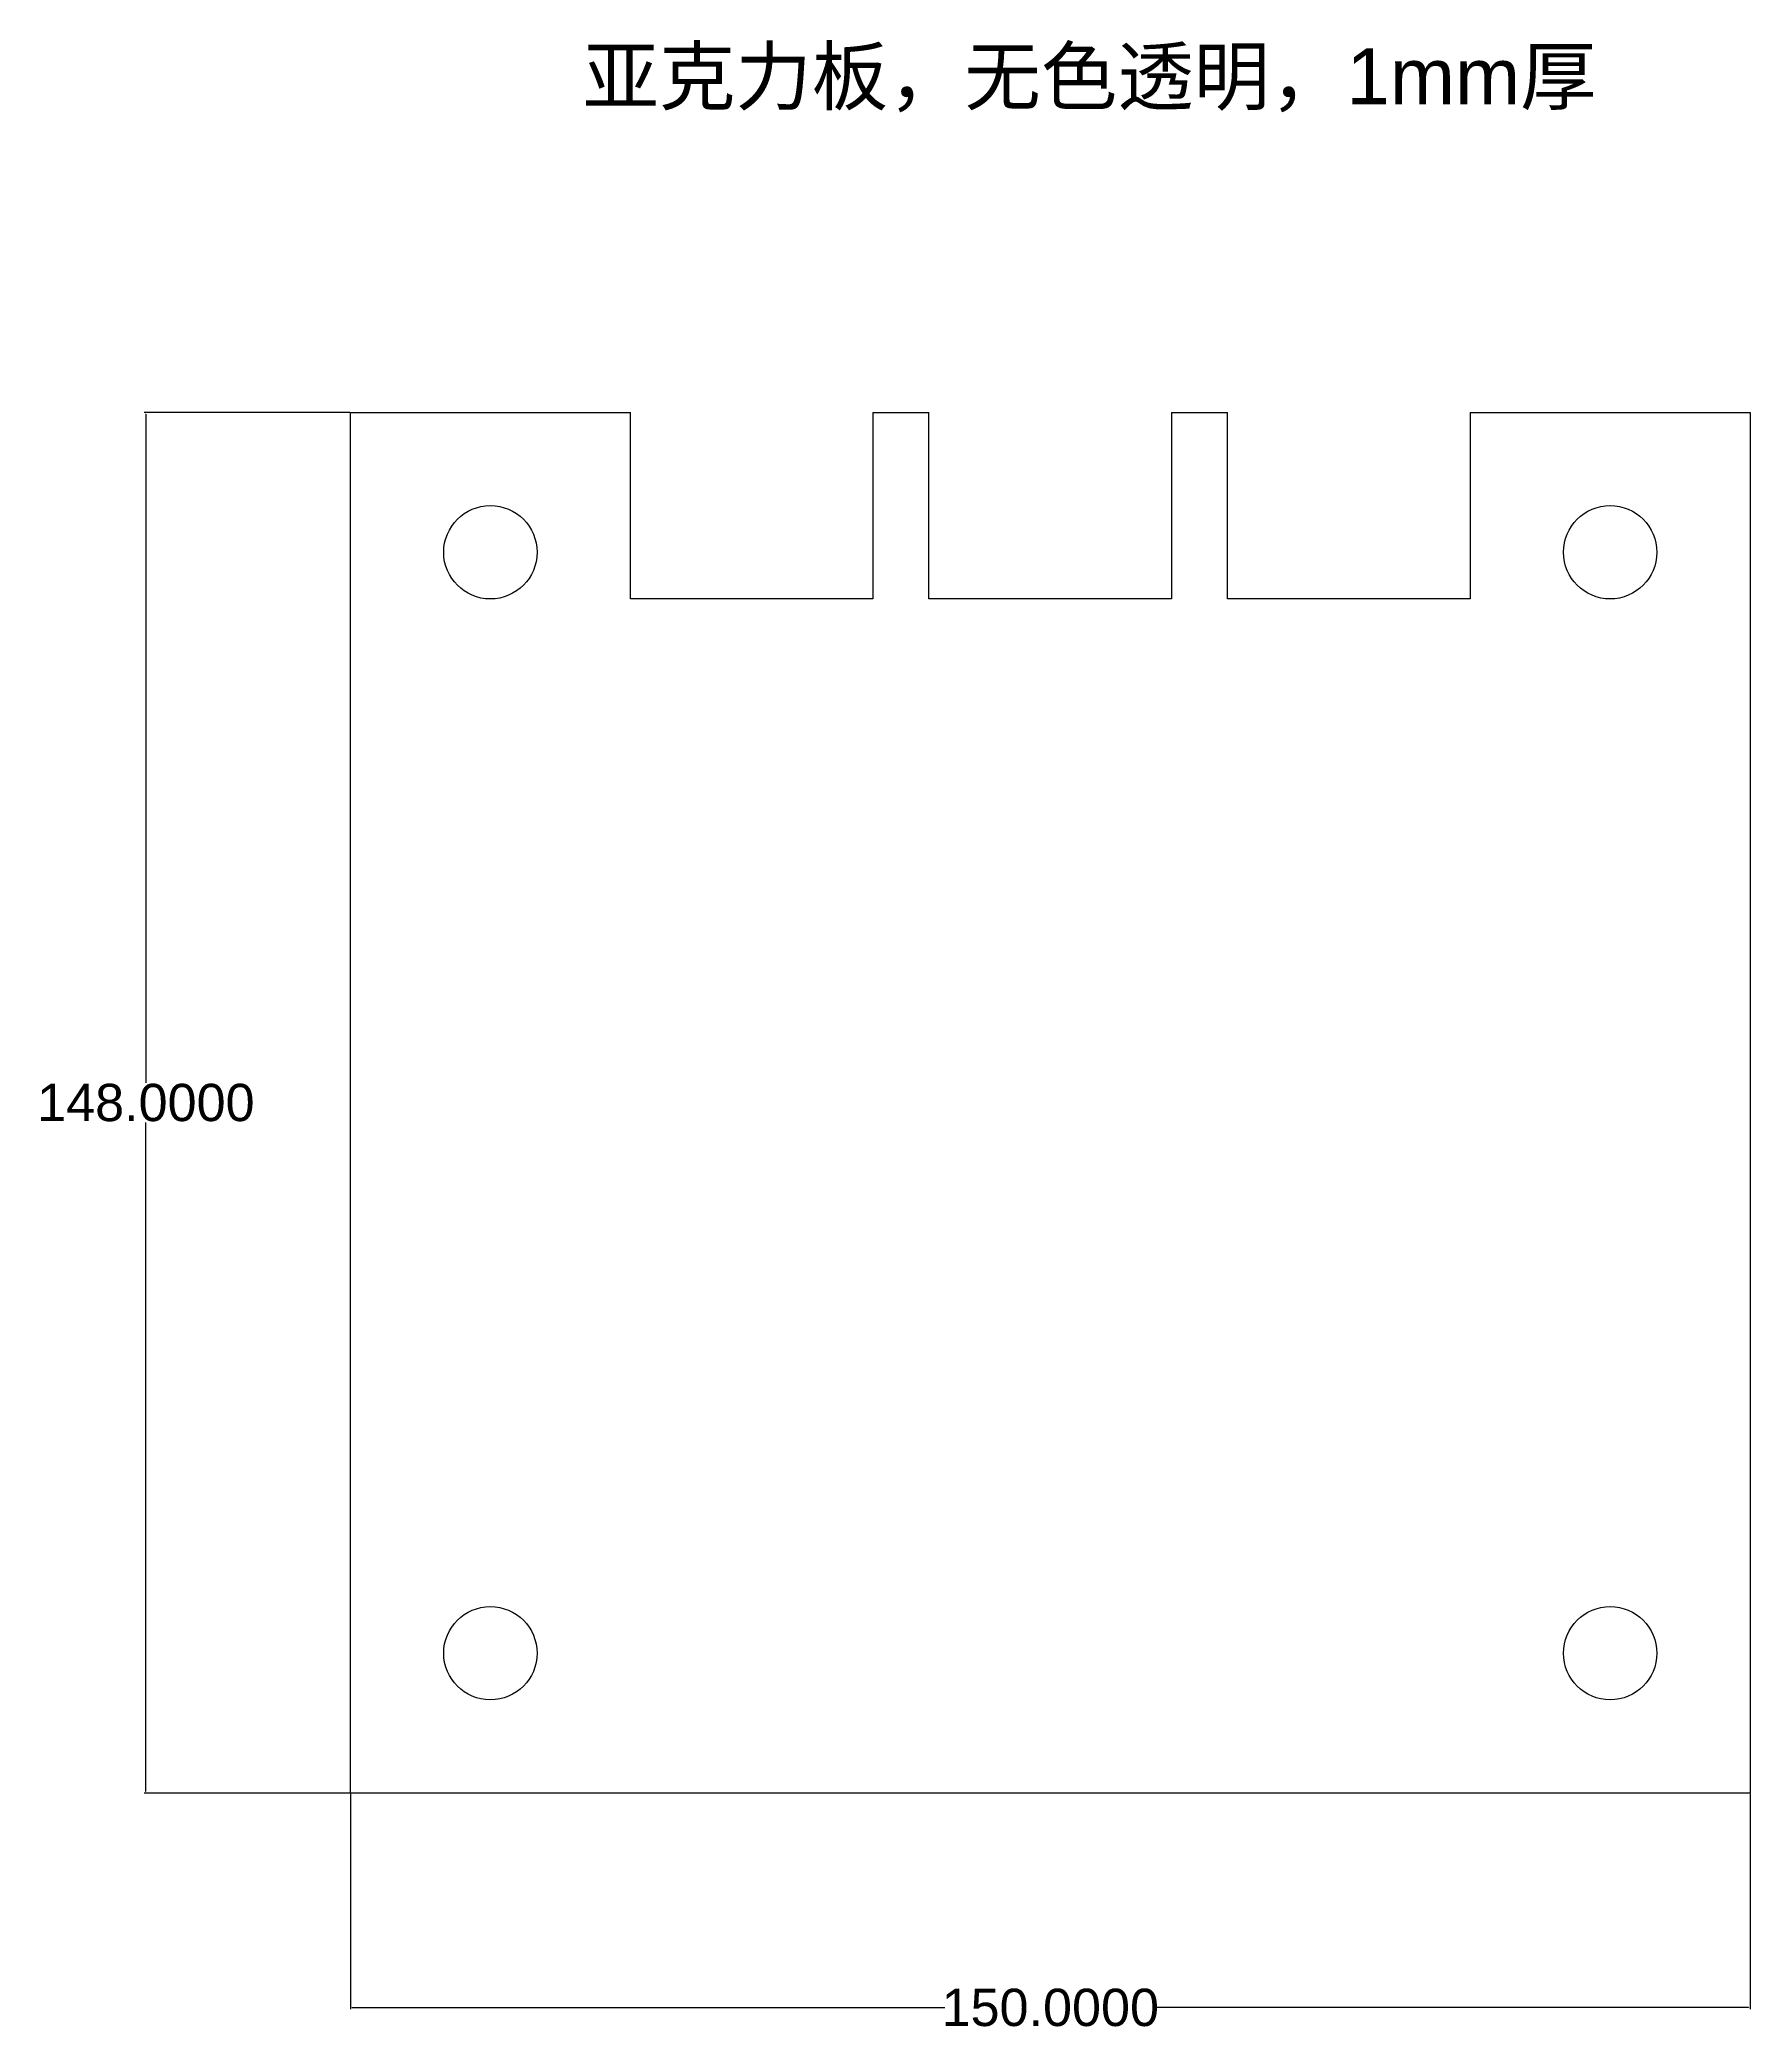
# Model space of a CAD drawing. Header units: inches. Extents: x 16 to 596, y 29 to 243.
# Drawn here: x 412.6 to 595.9, y 29.4 to 243 of the extents above; entities that cross this region are included whole.
import ezdxf

# ---------------------------------------------------------------- set-up
doc = ezdxf.new("R2010")
doc.units = ezdxf.units.IN
doc.header["$MEASUREMENT"] = 0
doc.styles.get("Standard").update_dxf_attribs({"font": 'arial.ttf'})
doc.styles.add('样式 1', font='arial.ttf', dxfattribs={"height": 4})
doc.dimstyles.get("Standard").update_dxf_attribs({"dimtxt": 0.18, "dimasz": 0.18, "dimexe": 0.18, "dimexo": 0.0625, "dimgap": 0.09, "dimtad": 0, "dimtih": 1, "dimtoh": 1, "dimdec": 4, "dimzin": 0, "dimdsep": 46, "dimtxsty": 'Standard', "dimcen": 0.09, "dimadec": 0, "dimazin": 0, "dimtfac": 1, "dimtdec": 4, "dimtofl": 0, "dimtmove": 0, "dimatfit": 3, "dimfxl": 1, "dimtolj": 1, "dimtzin": 0, "dimarcsym": 0})

# ---------------------------------------------------------------- blocks, each defined once
blk = doc.blocks.new('*D7')
at = {"color": 0, "lineweight": -2, "transparency": 16777216}
for p, q in [((445.85, 203.06), (423.81, 203.06)), ((423.99, 202.88), (423.99, 131.19)), ((423.99, 55.24), (423.99, 126.93)), ((445.85, 55.06), (423.81, 55.06))]:
    blk.add_line(p, q, dxfattribs=at)
at = {"color": 0, "transparency": 16777216}
for points in [[(423.96, 202.88), (424.02, 202.88), (423.99, 203.06)], [(423.96, 55.24), (424.02, 55.24), (423.99, 55.06)]]:
    blk.add_solid(points, dxfattribs=at)
at = {"layer": 'Defpoints', "color": 0, "transparency": 16777216}
for p in [(445.91, 203.06), (423.99, 55.06), (445.91, 55.06)]:
    blk.add_point(p, dxfattribs=at)
at = {"color": 0, "transparency": 16777216, "insert": (423.99, 129.06), "char_height": 4, "attachment_point": 5, "style": '样式 1'}
blk.add_mtext('\\A1;148.0000', dxfattribs=at)
blk = doc.blocks.new('*D9')
at = {"color": 0, "lineweight": -2, "transparency": 16777216}
for p, q in [((445.91, 55), (445.91, 31.89)), ((595.91, 55), (595.91, 31.89)), ((446.09, 32.07), (509.6, 32.07)), ((595.73, 32.07), (532.21, 32.07))]:
    blk.add_line(p, q, dxfattribs=at)
at = {"color": 0, "transparency": 16777216}
for points in [[(446.09, 32.1), (446.09, 32.04), (445.91, 32.07)], [(595.73, 32.1), (595.73, 32.04), (595.91, 32.07)]]:
    blk.add_solid(points, dxfattribs=at)
at = {"layer": 'Defpoints', "color": 0, "transparency": 16777216}
for p in [(445.91, 55.06), (595.91, 55.06), (595.91, 32.07)]:
    blk.add_point(p, dxfattribs=at)
at = {"color": 0, "transparency": 16777216, "insert": (520.91, 32.07), "char_height": 4, "attachment_point": 5, "style": '样式 1'}
blk.add_mtext('\\A1;150.0000', dxfattribs=at)

msp = doc.modelspace()

# ---------------------------------------------------------------- linework, layer by layer
for points in [[(565.90868, 203.05769), (595.90868, 203.05769), (595.90868, 55.05769), (445.90868, 55.05769), (445.90868, 203.05769), (472.40868, 203.05769)], [(472.40868, 203.05769), (475.90868, 203.05769)], [(501.90868, 203.05769), (501.90868, 183.05769), (475.90868, 183.05769), (475.90868, 203.05769)], [(501.90868, 203.05769), (507.90868, 203.05769)], [(533.90868, 203.05769), (533.90868, 183.05769), (507.90868, 183.05769), (507.90868, 203.05769)], [(533.90868, 203.05769), (539.90868, 203.05769)], [(565.90868, 203.05769), (565.90868, 183.05769), (539.90868, 183.05769), (539.90868, 203.05769)]]:
    msp.add_lwpolyline(points)
for centre in [(460.90868, 188.05769), (580.90868, 188.05769), (460.90868, 70.05769), (580.90868, 70.05769)]:
    msp.add_circle(centre, 5)

# ---------------------------------------------------------------- texts
at = {"insert": (470.798, 242.08601), "char_height": 6, "attachment_point": 1}
msp.add_mtext_dynamic_manual_height_columns('{\\fSimSun|b0|i0|c134|p2;亚克力板，无色透明，}1mm{\\fSimSun|b0|i0|c134|p2;厚}', width=118.7167096, gutter_width=1, heights=[17.18858], dxfattribs=at)

# ---------------------------------------------------------------- dimensions: what is measured, and where the dimension line sits
dim = msp.add_linear_dim(base=(423.99034, 55.05769), p1=(445.90868, 203.05769), p2=(445.90868, 55.05769), angle=90, dimstyle='Standard', override={"dimtxsty": '样式 1'})
dim.commit()
dim.dimension.update_dxf_attribs({"geometry": '*D7', "text_midpoint": (423.99034, 129.05769)})
dim = msp.add_linear_dim(base=(595.90868, 32.06815), p1=(445.90868, 55.05769), p2=(595.90868, 55.05769), dimstyle='Standard', override={"dimtxsty": '样式 1'})
dim.commit()
dim.dimension.update_dxf_attribs({"geometry": '*D9', "text_midpoint": (520.90868, 32.06815)})

doc.saveas('drawing.dxf')
